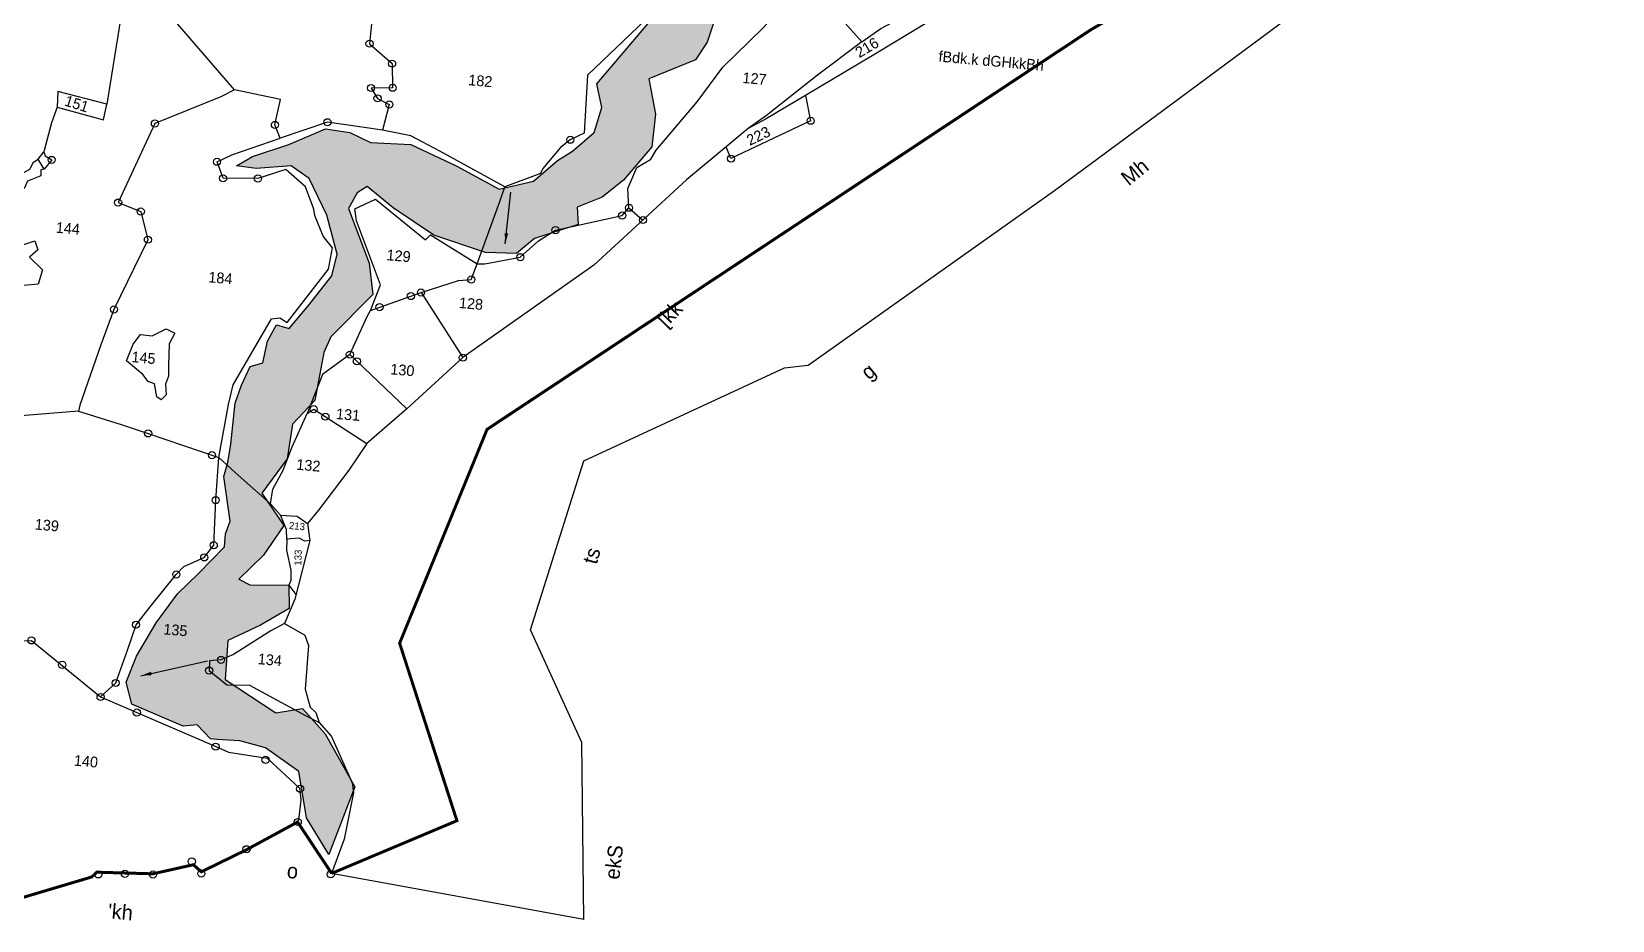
# Model space of a CAD drawing. Header units: metres. Extents: x 333181 to 338057, y 1785471 to 1790230.
# Drawn here: x 335255 to 337908, y 1785779 to 1787271 of the extents above; entities that cross this region are included whole.
import ezdxf

# ---------------------------------------------------------------- set-up
doc = ezdxf.new("R2010")
doc.units = ezdxf.units.M
doc.header["$MEASUREMENT"] = 0
doc.linetypes.add('DASHDOT', pattern=[25.4, 12.7, -6.35, 0, -6.35])
for name, color, linetype in [('OFF', 1, 'Continuous'), ('POLY_HATCH', 12, 'Continuous'), ('POLY_PARCEL', 6, 'Continuous'), ('POLY_WATER', 4, 'Continuous'), ('SYM_ARROW', 1, 'Continuous'), ('SYM_STONE', 1, 'Continuous'), ('TEXT_MAPIN', 7, 'Continuous'), ('TEXT_MAPOUT', 7, 'Continuous'), ('TEXT_PARCEL', 7, 'Continuous'), ('V_BOUND_LINE', 7, 'Continuous'), ('V_BOUND_STREAM_LINE', 7, 'DASHDOT')]:
    doc.layers.add(name, color=color, linetype=linetype)
doc.styles.get("Standard").update_dxf_attribs({"font": 'simplex.shx'})
doc.styles.add('TEXT_MAP', font='', dxfattribs={"height": 0.3})
doc.styles.get('TEXT_MAP').set_extended_font_data('Kruti Dev 050')
doc.dimstyles.get("Standard").update_dxf_attribs({"dimtxt": 0.18, "dimasz": 0.18, "dimexe": 0.18, "dimexo": 0.0625, "dimgap": 0.09, "dimtad": 0, "dimtih": 1, "dimtoh": 1, "dimdec": 4, "dimzin": 0, "dimdsep": 46, "dimtxsty": 'Standard', "dimcen": 0.09, "dimadec": 0, "dimazin": 0, "dimtfac": 1, "dimtdec": 4, "dimtofl": 0, "dimtmove": 0, "dimatfit": 3, "dimfxl": 0, "dimtolj": 1, "dimtzin": 0, "dimarcsym": 0})

# ---------------------------------------------------------------- blocks, each defined once
blk = doc.blocks.new('STONE')
blk.add_circle((0, 0), 0.0851)
blk = doc.blocks.new('1235')
at = {"layer": 'POLY_HATCH'}
h = blk.add_hatch(dxfattribs=at)
h.set_pattern_fill('ZIGZAG', color=256, scale=10.067963, style=0)
h.set_pattern_definition([(0, (2631.2947, 7474.5392), (1.2584954, 1.2584954), [1.2584954, -1.2584954]), (90, (2632.5532, 7474.5392), (-1.2584954, 1.2584954), [1.2584954, -1.2584954])])
h.paths.add_polyline_path([(2912.51, 7634.66), (2919.97, 7631.42), (2925.64, 7633.27), (2929.35, 7637.09), (2931.69, 7638.86), (2935.05, 7642.33), (2935.98, 7646.61), (2934.82, 7650.55), (2940.75, 7658.94), (2943.87, 7663.34), (2944.34, 7667.04), (2942.95, 7670.4), (2941.21, 7670.63), (2937.27, 7669.24), (2931.25, 7664.03), (2924.3, 7663.22), (2921.41, 7664.61), (2921.75, 7666.58), (2922.22, 7667.62), (2925.17, 7675.87), (2927.2, 7677.34), (2932.22, 7679.73), (2938.7, 7685.21), (2940.78, 7688.61), (2943.09, 7688.06), (2946.27, 7690.59), (2948.58, 7691.13), (2953.73, 7690.37), (2956.81, 7692.89), (2960.98, 7693), (2965.26, 7694.86), (2967.05, 7698.08), (2969.14, 7697.31), (2972.65, 7699.72), (2970.89, 7706.3), (2970.79, 7714.57), (2975.4, 7717.31), (2979.57, 7715.78), (2985.93, 7714.13), (2992.74, 7716.55), (2997.02, 7723.56), (3000.36, 7725.35), (3001.89, 7730.51), (3004.64, 7729.74), (2996.84, 7711.76), (2994.32, 7713.07), (2991.03, 7710.99), (2987.84, 7711.21), (2983.42, 7711.27), (2979.69, 7707.43), (2981.34, 7703.81), (2980.79, 7698.77), (2975.96, 7691.86), (2974.29, 7689.5), (2967.27, 7685.55), (2959.48, 7684.78), (2956.18, 7682.15), (2951.35, 7682.04), (2951.02, 7680.94), (2950.15, 7677.32), (2949.1, 7672.34), (2949.04, 7671.46), (2953.1, 7667.62), (2953.54, 7662.79), (2952.68, 7659.17), (2951.01, 7656), (2943.44, 7652.16), (2945.11, 7646.29), (2944.98, 7640.8), (2940.7, 7634.78), (2937.35, 7631.57), (2933.33, 7629.57), (2933.73, 7626.62), (2926.64, 7623.68), (2923.82, 7620.87), (2918.6, 7620.6), (2909.71, 7622.7), (2902.48, 7626.72), (2897.79, 7629.93), (2896.19, 7628.72), (2894.98, 7625.91), (2899.27, 7617.09), (2900.34, 7611.87), (2893.91, 7604.11), (2892.97, 7601.43), (2892.15, 7593.19), (2888.8, 7588.91), (2888.4, 7583.02), (2884.65, 7576.87), (2888.8, 7571.78), (2885.84, 7566.51), (2882.09, 7562.09), (2883.97, 7561.29), (2890.53, 7561.82), (2890.93, 7557.9), (2886.37, 7554.69), (2881.15, 7551.62), (2881.28, 7545.06), (2890.26, 7540.24), (2894.68, 7541.32), (2898.84, 7537.4), (2904.6, 7528.97), (2901.25, 7517.2), (2896.95, 7523.04), (2894.97, 7530.69), (2889.06, 7534.17), (2884.65, 7534.98), (2880.82, 7534.86), (2879.66, 7534.86), (2877.23, 7537.06), (2874.91, 7536.6), (2865.94, 7539.53), (2864.67, 7543.12), (2866.06, 7547.64), (2868.84, 7553.55), (2871.97, 7558.72), (2875.22, 7562.43), (2879.16, 7567.29), (2879.16, 7569.5), (2879.74, 7571.7), (2878, 7579.11), (2878.48, 7581.5), (2878.71, 7584.63), (2878.83, 7591.58), (2879.64, 7594.71), (2880.8, 7597.96), (2882.89, 7598.77), (2883.35, 7602.47), (2884.63, 7605.37), (2886.8, 7604.92), (2889.69, 7609.09), (2893.17, 7614.41), (2893.75, 7618.11), (2891.43, 7624.47), (2887.95, 7630.37), (2884.71, 7632.23), (2878.92, 7631.3), (2875.56, 7631.42), (2878.11, 7633.27), (2884.02, 7635.81), (2889.92, 7638.94), (2894.09, 7638.71), (2897.68, 7637.32), (2904.49, 7637.62)])
at = {"layer": 'OFF'}
blk.add_lwpolyline([(2944.96, 7510.09), (2901.99, 7514.09)], dxfattribs=at)
at = {"layer": 'POLY_HATCH'}
blk.add_lwpolyline([(2953.54, 7662.79), (2952.68, 7659.17), (2951.01, 7656), (2943.44, 7652.16), (2945.11, 7646.29), (2944.98, 7640.8), (2940.7, 7634.78), (2937.35, 7631.57), (2933.33, 7629.57), (2933.73, 7626.62), (2926.64, 7623.68), (2923.82, 7620.87), (2918.6, 7620.6), (2909.71, 7622.7), (2902.48, 7626.72), (2897.79, 7629.93), (2896.19, 7628.72), (2894.98, 7625.91), (2899.27, 7617.09), (2900.34, 7611.87), (2893.91, 7604.11), (2892.97, 7601.43), (2892.15, 7593.19), (2888.8, 7588.91), (2888.4, 7583.02), (2884.65, 7576.87), (2888.8, 7571.78), (2885.84, 7566.51), (2882.09, 7562.09), (2883.97, 7561.29), (2890.53, 7561.82), (2890.93, 7557.9), (2886.37, 7554.69), (2881.15, 7551.62), (2881.28, 7545.06), (2890.26, 7540.24), (2894.68, 7541.32), (2898.84, 7537.4), (2904.6, 7528.97), (2901.25, 7517.2), (2896.95, 7523.04), (2894.97, 7530.69), (2889.06, 7534.17), (2884.65, 7534.98), (2880.82, 7534.86), (2879.66, 7534.86), (2877.23, 7537.06), (2874.91, 7536.6), (2865.94, 7539.53), (2864.67, 7543.12), (2866.06, 7547.64), (2868.84, 7553.55), (2871.97, 7558.72), (2875.22, 7562.43), (2879.16, 7567.29), (2879.16, 7569.5), (2879.74, 7571.7), (2878, 7579.11), (2878.48, 7581.5), (2878.71, 7584.63), (2878.83, 7591.58), (2879.64, 7594.71), (2880.8, 7597.96), (2882.89, 7598.77), (2883.35, 7602.47), (2884.63, 7605.37), (2886.8, 7604.92), (2889.69, 7609.09), (2893.17, 7614.41), (2893.75, 7618.11), (2891.43, 7624.47), (2887.95, 7630.37), (2884.71, 7632.23), (2878.92, 7631.3), (2875.56, 7631.42), (2878.11, 7633.27), (2884.02, 7635.81), (2889.92, 7638.94), (2894.09, 7638.71), (2897.68, 7637.32), (2904.49, 7637.62), (2912.51, 7634.66), (2919.97, 7631.42), (2925.64, 7633.27), (2929.35, 7637.09), (2931.69, 7638.86), (2935.05, 7642.33), (2935.98, 7646.61), (2934.82, 7650.55), (2940.75, 7658.94), (2943.87, 7663.34)], dxfattribs=at)
at = {"layer": 'POLY_PARCEL'}
for points in [[(2978.65, 7661.53), (2981.66, 7664.03), (2988.88, 7668.7), (2990.53, 7668.42), (2991.9, 7668.88), (2992.78, 7670.84), (2996.07, 7673.15), (3000.03, 7675.87)], [(2970.02, 7668.96), (2975.01, 7664.89), (2978.65, 7661.53)], [(2942.03, 7630.21), (2941.56, 7633.43), (2942.74, 7637.09), (2945, 7638.67), (2945.73, 7640.25), (2951.93, 7648.99), (2955.7, 7655.19), (2961.84, 7662.31), (2964.64, 7665.97)], [(2942.07, 7663.37), (2941.97, 7661.93), (2941.97, 7661.93), (2933.1, 7651.84), (2933.1, 7651.84), (2933.42, 7642.08), (2931.18, 7640.76), (2929.64, 7639.31), (2927, 7635.5), (2926.69, 7634.68), (2920.87, 7631.91)], [(2874.11, 7644.19), (2863.2, 7654.78), (2858.75, 7663.05)], [(2978.65, 7661.53), (2971.7, 7655.26), (2963.72, 7647.73), (2960.88, 7645.26)], [(2854.32, 7659.7), (2854.32, 7659.7), (2852.87, 7639.87)], [(2896.42, 7659.97), (2896.11, 7658.94), (2896.07, 7653.91), (2900.15, 7650.89), (2900.6, 7646.86), (2896.98, 7646.49), (2898.22, 7644.85), (2900.29, 7644), (2899.51, 7639.6)], [(2969.98, 7651.68), (2963.71, 7647.17), (2960.88, 7645.26)], [(2960.88, 7645.26), (2957.46, 7641.87)], [(2874.11, 7644.19), (2871.92, 7642.81), (2861.24, 7637.34), (2856.24, 7623.52), (2860.17, 7622.35), (2860.17, 7622.35), (2861.79, 7617.73), (2861.79, 7617.73), (2857.12, 7605.52), (2855.47, 7599.37), (2852.83, 7588.96), (2852.67, 7587.91)], [(2882.49, 7636.71), (2881.4, 7638.88), (2881.98, 7643.23), (2874.11, 7644.19)], [(2852.87, 7639.87), (2844.47, 7641.3), (2844.62, 7638.63)], [(2844.62, 7638.63), (2852.53, 7637.2), (2852.87, 7639.87)], [(2899.51, 7639.6), (2890.17, 7640.1), (2882.49, 7636.71)], [(2920.87, 7631.91), (2909.43, 7636.93), (2904.38, 7639.06), (2899.51, 7639.6)], [(2844.62, 7638.63), (2843.85, 7635.94), (2843.02, 7630.93)], [(2876.93, 7582.22), (2877.75, 7591.25), (2878.24, 7594.61), (2883.67, 7606.29), (2885.06, 7606.58), (2886.35, 7605.88), (2892.54, 7615.47), (2892.88, 7619.08), (2891.13, 7620.93), (2889.45, 7624.24), (2889.17, 7625.31), (2887.45, 7628.93), (2883.86, 7631.56), (2879.33, 7629.63), (2873.49, 7629.15), (2872.23, 7631.84), (2874.63, 7633.2), (2882.49, 7636.71)], [(2917.41, 7618.58), (2920.28, 7629.34), (2920.87, 7631.91)], [(2825.05, 7624.66), (2833.23, 7624.91), (2835.59, 7626.02), (2837.49, 7627.51), (2839.49, 7626.84), (2840.95, 7627.83), (2841.42, 7629.04), (2842.18, 7629.6)], [(2842.18, 7629.6), (2843.02, 7630.93)], [(2843.33, 7628.03), (2842.18, 7629.6)], [(2843.02, 7630.93), (2843.3, 7630.28), (2844.46, 7629.7), (2843.33, 7628.03)], [(2917.41, 7618.58), (2918.65, 7618.67), (2924.53, 7620.3), (2927.36, 7623.3), (2930.03, 7625.36), (2941, 7628.8), (2941, 7628.8), (2942.03, 7630.21)], [(2942.03, 7630.21), (2944.56, 7628.36)], [(2843.33, 7628.03), (2842.79, 7627.9), (2842.88, 7626.89), (2840.73, 7625.8), (2840.24, 7624.51), (2837.83, 7624.29), (2836.35, 7621.91), (2831.27, 7619.11), (2830.99, 7617.25), (2829.44, 7616.94), (2827.98, 7614.64)], [(2900.17, 7609.16), (2901.5, 7613.61), (2896.48, 7623.97), (2896.06, 7625.95), (2899.39, 7627.91), (2908.34, 7621.82), (2909.15, 7622.74), (2917.41, 7618.58)], [(2908.39, 7612.92), (2914.5, 7615.5), (2916.63, 7615.83), (2917.41, 7618.58)], [(2839.97, 7615.28), (2840.9, 7615.01), (2842.83, 7615.89), (2843.44, 7614.4), (2842.17, 7613.03), (2844.54, 7611.1), (2844.04, 7608.63), (2840.46, 7608.02), (2839.8, 7609.62), (2838.98, 7610.39), (2838.59, 7613.3), (2839.97, 7615.28)], [(2900.17, 7609.16), (2908.39, 7612.92)], [(2908.39, 7612.92), (2916.38, 7602.6)], [(2897.37, 7601.43), (2899.73, 7608.08), (2900.17, 7609.16)], [(2861.94, 7601.73), (2863.92, 7601.64), (2866.19, 7603.02), (2867.67, 7602.43), (2866.88, 7600.55), (2867.08, 7596.9), (2867.27, 7595.13), (2866.88, 7593.74), (2867.17, 7591.97), (2866.38, 7591.08), (2865.59, 7591.48), (2865, 7593.65), (2863.92, 7593.94), (2862.93, 7595.03), (2859.97, 7597.1), (2860.85, 7599.96), (2861.94, 7601.73)], [(2897.37, 7601.43), (2893.07, 7597.7), (2891.08, 7590.94)], [(2907.71, 7593.17), (2897.37, 7601.43)], [(2891.08, 7590.94), (2892.11, 7591.75), (2901.56, 7586.78)], [(2886.28, 7575.19), (2886.44, 7577.72), (2887.87, 7581.04), (2889.06, 7585.08), (2891.08, 7590.94)], [(2852.67, 7587.91), (2852.67, 7587.91), (2834.84, 7584.88), (2815.79, 7581.71)], [(2852.67, 7587.91), (2860.03, 7586.32), (2864.69, 7585.22), (2876.93, 7582.22)], [(2860.61, 7540.28), (2862.94, 7542.86), (2864.42, 7548.56), (2865.49, 7552.94), (2867.6, 7556.12), (2871.5, 7561.96), (2872.63, 7563.39), (2875.94, 7565.24), (2877.35, 7567.43), (2877.01, 7575), (2876.93, 7582.22)], [(2876.93, 7582.22), (2879.86, 7579.95), (2886.28, 7575.19)], [(2886.28, 7575.19), (2888.11, 7573.44)], [(2888.11, 7573.44), (2890.92, 7573.55), (2892.74, 7572.46)], [(2889.51, 7569.5), (2889.3, 7571.14), (2888.11, 7573.44)], [(2893.41, 7569.64), (2892.58, 7569.47), (2891.58, 7569.9), (2889.51, 7569.5)], [(2889.51, 7569.5), (2889.62, 7567.66), (2890.63, 7564.38), (2890.81, 7562.63), (2890.53, 7561.82), (2891.88, 7560.4)], [(2890.41, 7555.32), (2888.2, 7553.91), (2882.27, 7549.38), (2880.26, 7548.28), (2878.33, 7547.97), (2878.44, 7546.32), (2881.62, 7544.18), (2885.41, 7544.48), (2895.15, 7540.25), (2897.66, 7539.24)], [(2834.1, 7546.42), (2838.33, 7547.5), (2848.17, 7548.75), (2848.17, 7548.75), (2860.61, 7540.28)], [(2860.61, 7540.28), (2880.67, 7533.69), (2882.88, 7532.94), (2889.46, 7532.49), (2895.33, 7527.93), (2895.76, 7525.98), (2895.68, 7523.01), (2895.52, 7522.21)]]:
    blk.add_lwpolyline(points, dxfattribs=at)
at = {"layer": 'POLY_WATER'}
for points in [[(3001.56, 7674.67), (2980.83, 7659.49), (2969.98, 7651.68), (2971.22, 7647.5), (2958.42, 7639.96), (2957.46, 7641.87), (2951.25, 7635.72), (2937.01, 7620.06), (2916.38, 7602.6), (2907.71, 7593.17), (2901.56, 7586.78), (2898.89, 7582.01), (2894.4, 7574.87), (2892.74, 7572.46), (2893.41, 7569.64), (2891.74, 7559.55), (2890.41, 7555.32), (2893.99, 7553.66), (2894.73, 7552), (2894.82, 7544.61), (2895.94, 7541.67), (2896.95, 7540.89), (2897.66, 7539.24), (2899.96, 7537.07), (2904.11, 7529.59), (2904.48, 7528.02), (2903.56, 7520), (2901.99, 7514.09)], [(2944.96, 7510.09), (2942.05, 7539.79), (2931.76, 7557.92), (2938.22, 7587.07), (2970.49, 7605.62), (2974.45, 7606.42), (3013.17, 7639.43), (3031.39, 7655.49), (3078.55, 7697.42), (3081.48, 7739.6), (3082.53, 7753.39), (3093.68, 7796.26)]]:
    blk.add_lwpolyline(points, dxfattribs=at)
at = {"layer": 'V_BOUND_LINE', "const_width": 0.503}
blk.add_lwpolyline([(2901.99, 7514.09), (2895.52, 7522.21), (2887.3, 7516.77), (2880.1, 7512.43), (2878.66, 7513.5), (2872.01, 7511.38), (2862.58, 7510.82), (2861.78, 7509.94), (2848.13, 7504.53)], dxfattribs=at)
at = {"layer": 'V_BOUND_STREAM_LINE', "ltscale": 10, "const_width": 0.503}
blk.add_lwpolyline([(2901.99, 7514.09), (2922.23, 7524.79), (2909.99, 7553.73), (2921.5, 7590.92), (3016.88, 7666.91), (3066.47, 7701.84), (3082.43, 7793.07), (3070.64, 7800.91)], dxfattribs=at)
at = {"layer": 'SYM_STONE', "xscale": 7.047574335353677, "yscale": 7.047574335353677, "zscale": 7.047574335353677}
for p in [(2896.07, 7653.91), (2900.15, 7650.89), (2900.6, 7646.86), (2971.22, 7647.5), (2896.98, 7646.49), (2898.22, 7644.85), (2900.29, 7644), (2881.4, 7638.88), (2890.17, 7640.1), (2931.18, 7640.76), (2958.42, 7639.96), (2861.24, 7637.34), (2872.23, 7631.84), (2844.46, 7629.7), (2873.49, 7629.15), (2879.33, 7629.63), (2941, 7628.8), (2942.03, 7630.21), (2944.56, 7628.36), (2930.03, 7625.36), (2856.24, 7623.52), (2860.17, 7622.35), (2924.53, 7620.3), (2861.79, 7617.73), (2916.63, 7615.83), (2906.74, 7612.16), (2908.39, 7612.92), (2901.65, 7609.84), (2857.12, 7605.52), (2897.37, 7601.43), (2916.38, 7602.6), (2898.65, 7600.41), (2892.11, 7591.75), (2894.19, 7590.66), (2864.69, 7585.22), (2875.72, 7582.52), (2877.01, 7575), (2877.35, 7567.43), (2875.94, 7565.24), (2871.5, 7561.96), (2865.49, 7552.94), (2848.17, 7548.75), (2880.26, 7548.28), (2878.44, 7546.32), (2853.69, 7545.11), (2862.94, 7542.86), (2860.61, 7540.28), (2866.93, 7538.21), (2880.63, 7533.65), (2889.22, 7532.17), (2895.44, 7527.83), (2895.54, 7522.21), (2887.34, 7516.88), (2878.35, 7514.02), (2901.86, 7513.92), (2867.3, 7510.96), (2872.04, 7511.26), (2880.13, 7512.15), (2862.85, 7510.47)]:
    blk.add_blockref('STONE', p, dxfattribs=at)
at = {"layer": 'TEXT_MAPIN', "style": 'TEXT_MAP'}
blk.add_text('fBdk.k dGHkkBh', height=1.8122, dxfattribs=at).set_placement((2991.75, 7659.32))
at = {"layer": 'TEXT_MAPOUT', "style": 'TEXT_MAP'}
for s, height, rotation, p in [('Mh', 2.517, 44.1809, (3025.57, 7641.17)), ('[kk', 2.517, 51.0106, (2950.06, 7610.53)), ('g', 2.52, 44.1809, (2984.81, 7604.75)), ('ts', 2.517, 79.6831, (2941.9, 7569.74)), ('ekS', 2.517, 88.1795, (2950.34, 7517.22))]:
    blk.add_text(s, height=height, rotation=rotation, dxfattribs=at).set_placement(p)
for s, height, p in [('o', 2.52, (2894.46, 7512.67)), ("'kh", 2.517, (2865.03, 7503.24))]:
    blk.add_text(s, height=height, dxfattribs=at).set_placement(p)
at = {"layer": 'TEXT_PARCEL', "style": 'TEXT_MAP'}
for s, height, rotation, p in [('216', 1.812, 35.896, (2978.48, 7658.71)), ('223', 1.812, 30.9335, (2961.4, 7642.38)), ('151', 1.812, 347.5812, (2845.67, 7639.04)), ('133', 1.208, 93.2744, (2892.36, 7565.28))]:
    blk.add_text(s, height=height, rotation=rotation, dxfattribs=at).set_placement(p)
for s, height, p in [('127', 1.812, (2959.17, 7652.84)), ('182', 1.812, (2913.2, 7648.41)), ('144', 1.812, (2846.17, 7617.55)), ('129', 1.812, (2902.07, 7617.83)), ('184', 1.812, (2872.5, 7611.48)), ('128', 1.812, (2914.93, 7610.88)), ('130', 1.812, (2904.4, 7598.73)), ('145', 1.812, (2860.78, 7596.95)), ('131', 1.812, (2895.94, 7590.43)), ('132', 1.812, (2890.03, 7581.33)), ('213', 1.208, (2889.69, 7571.27)), ('139', 1.812, (2847.04, 7567.42)), ('135', 1.812, (2870.16, 7551.73)), ('134', 1.812, (2886.45, 7548.13)), ('140', 1.812, (2857.1, 7528.37))]:
    blk.add_text(s, height=height, dxfattribs=at).set_placement(p)
at = {"layer": 'SYM_ARROW'}
for points in [[(2921.81, 7622.31), (2921.95, 7631.1)], [(2867.07, 7544.44), (2878.01, 7547.95)]]:
    blk.add_leader(points, dimstyle='Standard', override={"dimtxt": 2.5, "dimasz": 1.8, "dimexe": 1.25, "dimexo": 0.625, "dimgap": 0.625, "dimtad": 1, "dimtih": 0, "dimtoh": 0, "dimzin": 8, "dimlunit": 6, "dimcen": 2.5, "dimtofl": 1}, dxfattribs=at)

msp = doc.modelspace()

# ---------------------------------------------------------------- block references
at = {"xscale": 9.965946763787475, "yscale": 9.965946763787475, "zscale": 9.965946763787475, "rotation": 354.9611497791353}
msp.add_blockref('1235', (300371.6, 1713802.1), dxfattribs=at)

doc.saveas('drawing.dxf')
